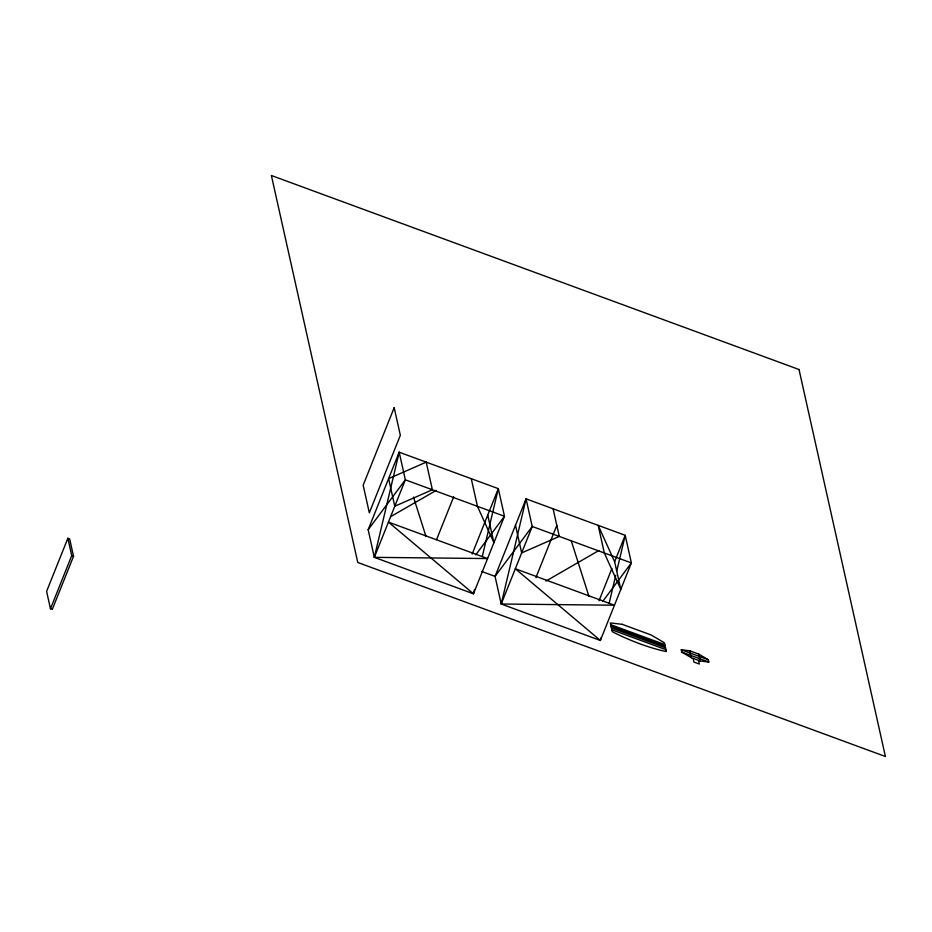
<?xml version="1.0" encoding="UTF-8"?>
<svg xmlns="http://www.w3.org/2000/svg" width="932" height="932" viewBox="0 0 932 932"><rect width="100%" height="100%" fill="white"/><g stroke="black" fill="none" stroke-linecap="round" stroke-linejoin="round"><path stroke-width="1.4" d="M374.338 557.348L399.176 452.195L498.317 488.648L504.48 516.27L473.468 593.801L374.338 557.348L368.163 529.726L399.176 452.195L405.338 479.817L374.338 557.348L487.564 558.559L388.434 522.106L473.468 593.801L474.446 589.653M482.298 556.451L498.317 488.648L472.14 554.074M501.23 604.006L526.067 498.853L625.209 535.306L631.372 562.928L600.359 640.459L501.23 604.006L495.055 576.384L526.067 498.853L532.23 526.475L501.23 604.006L614.456 605.217L515.326 568.765L600.359 640.459L601.012 637.698M609.19 603.109L615.749 575.335M616.739 571.153L625.209 535.306L614.631 561.74L620.794 589.362L604.332 552.991L598.169 525.368L614.631 561.74M67.861 538.265L46.6 591.401L50.479 608.759L52.274 609.423L73.535 556.276L69.655 538.929L67.861 538.265L71.729 555.612L50.479 608.759M436.595 539.558L453.709 496.779M535.923 577.607L556.777 525.485M599.031 600.732L611.94 568.462M368.163 529.726L405.338 479.817L504.48 516.27L475.751 554.843M602.643 601.501L617.846 581.079M618.697 579.949L631.372 562.928L532.23 526.475L495.055 576.384L481.844 571.526M545.966 581.067L598.822 550.544M390.485 516.747L436.258 490.383M681.269 649.79L689.762 650.804L698.779 654.124L708.297 659.74L708.809 662.035L700.316 661.021L691.299 657.712L681.781 652.097L681.269 649.79L708.297 659.74M610.716 624.673L664.784 644.56M611.019 626.059L665.098 645.946M681.781 652.097L708.809 662.035M611.124 626.525L665.192 646.4M611.427 627.9L665.506 647.787M611.846 629.787L665.926 649.662M71.729 555.612L73.535 556.276M571.223 540.7L588.989 596.503M413.47 497.082L426.041 536.576M698.779 654.124L700.316 661.021M698.511 660.369L699.338 664.05L693.932 662.058L693.105 658.376M689.762 650.804L691.299 657.712M553.107 508.802L559.27 536.424L521.664 552.909L515.501 525.287M487.739 515.081L493.902 542.704L477.44 506.332L471.277 478.71M394.178 407.657L363.165 485.188L369.328 512.81L400.341 435.279L394.178 407.657M426.215 462.144L388.609 478.629L394.772 506.251L432.378 489.766L426.215 462.144M622.215 624.335L610.32 622.926L612.277 631.663A51.004 10.345 21.8 0 0 666.345 651.55L664.388 642.8L651.06 634.937L622.215 624.335M799.027 369.515L271.387 175.507L357.76 562.485L885.4 756.493L799.027 369.515"/></g></svg>
